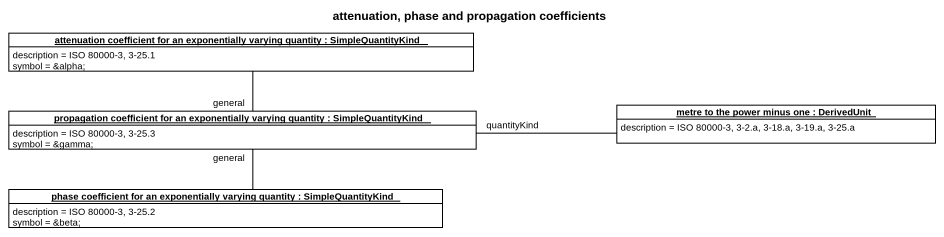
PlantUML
@startuml
title attenuation, phase and propagation coefficients
hide circle
hide empty members
object "attenuation coefficient for an exponentially varying quantity : SimpleQuantityKind" as attenuation_coefficient_for #FFFFFF {
  description = ISO 80000-3, 3-25.1
  symbol = &alpha;
}
object "propagation coefficient for an exponentially varying quantity : SimpleQuantityKind" as propagation_coefficient_for #FFFFFF {
  description = ISO 80000-3, 3-25.3
  symbol = &gamma;
}
object "metre to the power minus one : DerivedUnit" as metre_to_the_power_minus_one #FFFFFF {
  description = ISO 80000-3, 3-2.a, 3-18.a, 3-19.a, 3-25.a
}
object "phase coefficient for an exponentially varying quantity : SimpleQuantityKind" as phase_coefficient_for_an #FFFFFF {
  description = ISO 80000-3, 3-25.2
  symbol = &beta;
}
attenuation_coefficient_for -- propagation_coefficient_for : general
metre_to_the_power_minus_one -left- propagation_coefficient_for : quantityKind
phase_coefficient_for_an -up- propagation_coefficient_for : general
@enduml
